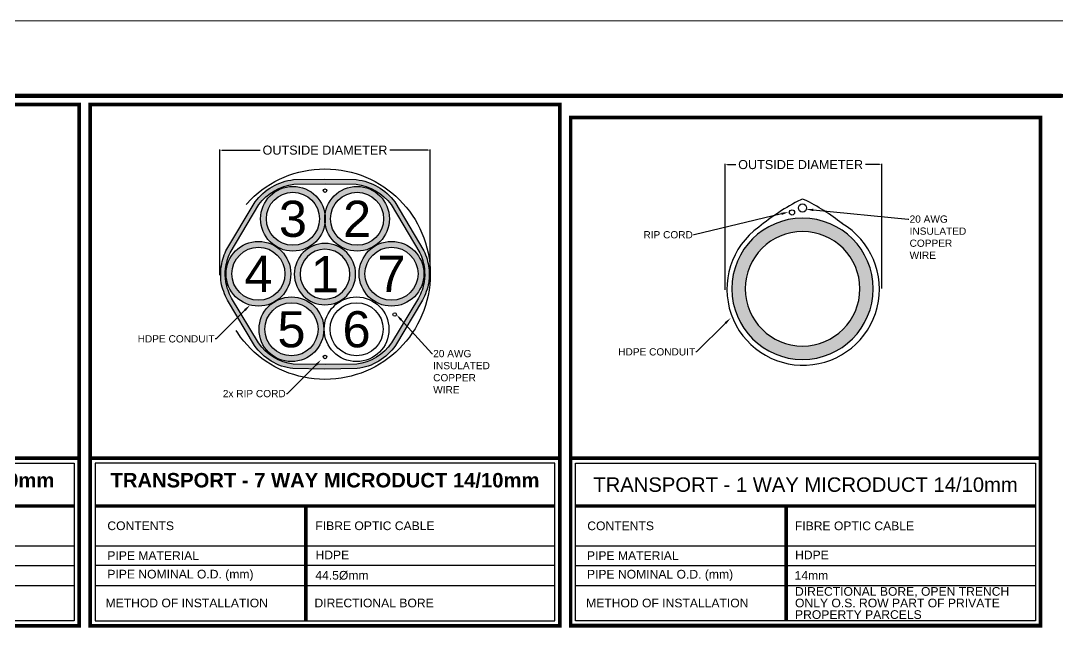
# Paper-space layout 'A-telMax Details' of a CAD drawing. Header units: metres. Extents: x 0 to 2556, y -256 to 559.
# Drawn here: x 434.2 to 720.8, y 389.9 to 558.8 of the extents above; entities that cross this region are included whole.
import ezdxf
from ezdxf import colors
from ezdxf.entities.mleader import LeaderData, LeaderLine
from ezdxf.enums import TextEntityAlignment as Align
from ezdxf.math import Vec2, Vec3

# ---------------------------------------------------------------- set-up
doc = ezdxf.new("R2010")
doc.units = ezdxf.units.M
doc.header["$LTSCALE"] = 10
doc.header["$MEASUREMENT"] = 0
doc.linetypes.add('( Dashed )', pattern=[0.75, 0.5, -0.25])
doc.layers.add('Details Drawings', color=7, linetype='Continuous')
doc.layers.add('VIEWPORT', color=1, linetype='Continuous', lineweight=0, plot=False)
doc.styles.add('ARIAL', font='arial.ttf')
doc.styles.get("Standard").update_dxf_attribs({"font": 'arial.ttf'})
doc.dimstyles.new('VIANET- 1 TO 500', dxfattribs={"dimtxt": 1, "dimasz": 0.6, "dimexe": 0.18, "dimexo": 0.06, "dimgap": 0.3, "dimtad": 0, "dimdec": 1, "dimzin": 0, "dimdsep": 46, "dimtxsty": 'Standard', "dimcen": 0.09, "dimadec": 0, "dimazin": 0, "dimtfac": 1, "dimtdec": 1, "dimtofl": 0, "dimtmove": 0, "dimatfit": 0, "dimfxl": 0.2, "dimtfill": 1, "dimtolj": 1, "dimtzin": 0, "dimarcsym": 0})

# ---------------------------------------------------------------- blocks, each defined once
blk = doc.blocks.new('*D24')
at = {"color": 0, "lineweight": -2, "transparency": 16777216}
for p, q in [((42.97, 580.39), (42.97, 615.1)), ((101.18, 580.68), (101.18, 615.1))]:
    blk.add_line(p, q, dxfattribs=at)
at = {"color": 0, "linetype": 'Continuous', "lineweight": -2, "transparency": 16777216}
for p, q in [((43.57, 614.92), (54.61, 614.92)), ((100.58, 614.92), (89.54, 614.92))]:
    blk.add_line(p, q, dxfattribs=at)
at = {"color": 0, "transparency": 16777216}
for points in [[(43.57, 615.02), (43.57, 614.82), (42.97, 614.92)], [(100.58, 615.02), (100.58, 614.82), (101.18, 614.92)]]:
    blk.add_solid(points, dxfattribs=at)
at = {"layer": 'Defpoints', "color": 0, "transparency": 16777216}
for p in [(101.18, 614.92), (42.97, 580.33), (101.18, 580.62)]:
    blk.add_point(p, dxfattribs=at)
at = {"color": 0, "transparency": 16777216, "insert": (72.07, 614.92), "char_height": 2.5, "attachment_point": 5, "bg_fill": 3, "box_fill_scale": 1.25, "bg_fill_color": 256, "bg_fill_true_color": 13158600, "bg_fill_transparency": 0}
blk.add_mtext('\\A1;OUTSIDE DIAMETER', dxfattribs=at)
blk = doc.blocks.new('*D31')
at = {"color": 0, "lineweight": -2, "transparency": 16777216}
for p, q in [((35.84, 97.03), (35.84, 131.74)), ((94.05, 97.33), (94.05, 131.74))]:
    blk.add_line(p, q, dxfattribs=at)
at = {"color": 0, "linetype": 'Continuous', "lineweight": -2, "transparency": 16777216}
for p, q in [((36.44, 131.56), (47.48, 131.56)), ((93.45, 131.56), (82.41, 131.56))]:
    blk.add_line(p, q, dxfattribs=at)
at = {"color": 0, "transparency": 16777216}
for points in [[(36.44, 131.66), (36.44, 131.46), (35.84, 131.56)], [(93.45, 131.66), (93.45, 131.46), (94.05, 131.56)]]:
    blk.add_solid(points, dxfattribs=at)
at = {"layer": 'Defpoints', "color": 0, "transparency": 16777216}
for p in [(94.05, 131.56), (35.84, 96.97), (94.05, 97.27)]:
    blk.add_point(p, dxfattribs=at)
at = {"color": 0, "transparency": 16777216, "insert": (64.94, 131.56), "char_height": 2.5, "attachment_point": 5, "bg_fill": 3, "box_fill_scale": 1.25, "bg_fill_color": 256, "bg_fill_true_color": 13158600, "bg_fill_transparency": 0}
blk.add_mtext('\\A1;OUTSIDE DIAMETER', dxfattribs=at)
blk = doc.blocks.new('*D20')
at = {"color": 0, "lineweight": -2, "transparency": 16777216}
for p, q in [((559.53, 483.35), (559.53, 518.15)), ((602.78, 483.73), (602.78, 518.15))]:
    blk.add_line(p, q, dxfattribs=at)
at = {"color": 0, "linetype": 'Continuous', "lineweight": -2, "transparency": 16777216}
for p, q in [((560.13, 517.97), (562.91, 517.97)), ((602.18, 517.97), (597.83, 517.97))]:
    blk.add_line(p, q, dxfattribs=at)
at = {"color": 0, "transparency": 16777216}
for points in [[(560.13, 518.07), (560.13, 517.87), (559.53, 517.97)], [(602.18, 518.07), (602.18, 517.87), (602.78, 517.97)]]:
    blk.add_solid(points, dxfattribs=at)
at = {"layer": 'Defpoints', "color": 0, "transparency": 16777216}
for p in [(602.78, 517.97), (559.53, 483.29), (602.78, 483.67)]:
    blk.add_point(p, dxfattribs=at)
at = {"color": 0, "transparency": 16777216, "insert": (580.37, 517.97), "char_height": 2.5, "attachment_point": 5, "bg_fill": 3, "box_fill_scale": 1.25, "bg_fill_color": 256, "bg_fill_true_color": 13158600, "bg_fill_transparency": 0}
blk.add_mtext('\\A1;OUTSIDE DIAMETER', dxfattribs=at)
blk = doc.blocks.new('*U270')
at = {"color": 7, "const_width": 1.21}
blk.add_lwpolyline([(722.05, 538.03), (21.5, 538.03), (21.5, 20.78), (842.1, 20.78), (842.1, 538.03)], dxfattribs=at)
at = {"color": 7, "const_width": 1}
blk.add_lwpolyline([(21.5, 538.03), (842.1, 538.03), (842.1, 20.78), (21.5, 20.78)], close=True, dxfattribs=at)
at = {"layer": 'VIEWPORT'}
blk.add_lwpolyline([(0, 558.8), (863.6, 558.8), (863.6, 0), (0, 0)], close=True, dxfattribs=at)
at = {"color": 7, "ltscale": 3}
for tag, p in [('KS', (737.05, 94.58)), ('ASBUILT_DATE', (797.08, 93.98)), ('DRAWN_BY', (737.05, 87.5)), ('DESIGNED_BY', (737.05, 80.54)), ('DESIGN_SCALE', (797.08, 74.11))]:
    blk.add_attdef(tag, text='', height=2, dxfattribs=at).set_placement(p, align=Align.TOP_LEFT)
blk = doc.blocks.new('d7WayTransport')
blk.add_wipeout([(0, 144.17), (0, 0), (129.89, 0), (129.89, 144.17)])
h = blk.add_hatch(color=30)
h.dxf.hatch_style = 1
h.paths.add_polyline_path([(73.6, 123.42), (64.78, 123.52), (56.28, 123.42, 0.208709), (45.64, 117.23), (37.57, 103.74, 0.06586), (36.18, 98.95, 0.046537), (36.23, 94.99, 0.072732), (37.99, 90.03), (40.81, 85.33), (41.73, 86.25), (39.09, 90.65, -0.071394), (37.48, 95.18, -0.04528), (37.43, 98.81, -0.064144), (38.69, 103.17), (46.68, 116.53, -0.206471), (56.37, 122.16), (65.09, 122.26), (73.52, 122.16, -0.206471), (83.2, 116.53), (91.19, 103.17, -0.064144), (92.45, 98.81, -0.04528), (92.41, 95.18, -0.071394), (90.8, 90.65), (86.72, 83.85), (87.6, 82.88), (91.9, 90.03, 0.072732), (93.65, 94.99, 0.046537), (93.7, 98.95, 0.06586), (92.31, 103.74), (84.25, 117.23, 0.208709)])
h = blk.add_hatch(color=102)
h.dxf.hatch_style = 1
h.paths.add_polyline_path([(47.13, 112.58, 0.933806), (64.94, 111.36, -0.03423), (64.86, 112.58, -0.03423), (64.94, 113.8, 0.933806)])
h.paths.add_polyline_path([(63.42, 112.58, -1), (48.74, 112.58, -1)], flags=16)
h = blk.add_hatch(color=30)
h.dxf.hatch_style = 1
h.paths.add_polyline_path([(82.75, 112.58, 0.933806), (64.94, 113.8, -0.03423), (65.03, 112.58, -0.03423), (64.94, 111.36, 0.933806)])
h.paths.add_polyline_path([(66.47, 112.58, -1), (81.14, 112.58, -1)], flags=16)
h = blk.add_hatch(color=25)
h.dxf.hatch_style = 1
h.paths.add_polyline_path([(37.59, 97.37, 1), (55.49, 97.37, 1)])
h.paths.add_polyline_path([(53.88, 97.37, -1), (39.21, 97.37, -1)], flags=16)
h = blk.add_hatch(color=240)
h.dxf.hatch_style = 1
h.paths.add_polyline_path([(74.4, 97.37, 1), (92.29, 97.37, 1)])
h.paths.add_polyline_path([(90.68, 97.37, -1), (76.01, 97.37, -1)], flags=16)
h = blk.add_hatch(color=180)
h.dxf.hatch_style = 1
h.paths.add_polyline_path([(64.94, 105.75, 1), (64.94, 88.79, 1)])
h.paths.add_polyline_path([(64.94, 90.39, -1), (64.94, 104.15, -1)], flags=16)
h = blk.add_hatch(color=8)
h.dxf.hatch_style = 1
h.paths.add_polyline_path([(51.62, 90.01, -0.033766), (50.59, 89.39, 0.24645), (46.72, 82.03, 1), (64.62, 82.03, 0.559372)])
h.paths.add_polyline_path([(63.01, 82.03, -1), (48.33, 82.03, -1)], flags=16)
h = blk.add_hatch(color=30)
h.dxf.hatch_style = 1
h.paths.add_polyline_path([(84.41, 77.55), (87.6, 82.88), (86.72, 83.85), (83.35, 78.23, -0.213242), (73.72, 72.39), (65.09, 72.27), (56.17, 72.39, -0.213242), (46.54, 78.23), (41.73, 86.25), (40.81, 85.33), (45.48, 77.55, 0.215204), (56.08, 71.14), (64.78, 71.02), (73.8, 71.14, 0.215204)])
at = {"flags": 128}
for points in [[(64.78, 71.02), (56.08, 71.14, -0.215204), (45.48, 77.55), (37.99, 90.03, -0.072732), (36.23, 94.99, -0.046537), (36.18, 98.95, -0.06586), (37.57, 103.74), (45.64, 117.23, -0.208709), (56.28, 123.42), (64.78, 123.52), (73.6, 123.42, -0.208709), (84.25, 117.23), (92.31, 103.74, -0.06586), (93.7, 98.95, -0.046537), (93.65, 94.99, -0.072732), (91.9, 90.03), (84.41, 77.55, -0.215204), (73.8, 71.14)], [(65.09, 72.27), (56.17, 72.39, -0.213242), (46.54, 78.23), (39.09, 90.65, -0.071394), (37.48, 95.18, -0.04528), (37.43, 98.81, -0.064144), (38.69, 103.17), (46.68, 116.53, -0.206471), (56.37, 122.16), (65.09, 122.26), (73.52, 122.16, -0.206471), (83.2, 116.53), (91.19, 103.17, -0.064144), (92.45, 98.81, -0.04528), (92.41, 95.18, -0.071394), (90.8, 90.65), (83.35, 78.23, -0.213242), (73.72, 72.39)]]:
    blk.add_lwpolyline(points, format="xyb", close=True, dxfattribs=at)
for points in [[(64.94, 88.79, 1), (64.94, 105.75, 1)], [(64.94, 90.39, 1), (64.94, 104.15, 1)]]:
    blk.add_lwpolyline(points, format="xyb", close=True)
at = {"const_width": 1, "flags": 128}
for points in [[(129.89, 46.35), (0, 46.35)], [(128.51, 33.14), (1.37, 33.14)], [(59.62, 33.14), (59.62, 1.43)]]:
    blk.add_lwpolyline(points, dxfattribs=at)
blk.add_lwpolyline([(128.51, 44.98), (1.37, 44.98), (1.37, 1.43), (128.51, 1.43)], close=True)
for points in [[(1.37, 22.17), (128.51, 22.17)], [(128.51, 16.69), (1.37, 16.69)], [(1.37, 11.2), (128.51, 11.2)]]:
    blk.add_lwpolyline(points)
at = {"linetype": '( Dashed )', "ltscale": 15}
blk.add_circle((64.94, 97.27), 29.11, dxfattribs=at)
for centre, radius in [((56.08, 112.58), 8.95), ((73.81, 112.58), 8.95), ((56.08, 112.58), 7.34), ((73.81, 112.58), 7.34), ((46.54, 97.37), 8.95), ((83.34, 97.37), 8.95), ((46.54, 97.37), 7.34), ((83.34, 97.37), 7.34), ((55.67, 82.03), 8.95), ((55.67, 82.03), 7.34), ((73.67, 82.03), 8.95), ((73.67, 82.03), 7.34), ((84.21, 86.1), 0.489), ((64.94, 74.36), 0.489)]:
    blk.add_circle(centre, radius)
at = {"ltscale": 1.5, "style": 'ARIAL'}
for s, p in [('5', (55.67, 82.03)), ('6', (73.67, 82.03))]:
    blk.add_text(s, height=10, dxfattribs=at).set_placement(p, align=Align.MIDDLE_CENTER)
at = {"insert": (64.94, 40.22), "char_height": 4, "attachment_point": 5}
blk.add_mtext_dynamic_manual_height_columns('{\\fArial|b1|i0|c0|p34;TRANSPORT - 7 WAY MICRODUCT 14/10mm}', width=159.6979, gutter_width=6.25, heights=[0], dxfattribs=at)
at = {"char_height": 2.4, "attachment_point": 4}
for s, insert, width in [('CONTENTS', (4.76, 27.66), 112.0262), ('{\\C7;FIBRE OPTIC CABLE }', (62.27, 27.66), 59.7966), ('PIPE MATERIAL', (4.76, 19.43), 112.0262), ('HDPE', (62.32, 19.6), 65.4687), ('PIPE NOMINAL O.D. (mm)', (4.76, 13.94), 112.0262), ('44.5%%Cmm', (62.27, 13.94), 112.0262), ('METHOD OF INSTALLATION', (4.27, 6.31), 112.0262), ('DIRECTIONAL BORE', (62.03, 6.31), 63.999)]:
    blk.add_mtext(s, dxfattribs=dict(at, insert=insert, width=width))
ml = blk.add_multileader_mtext('Standard')
ml.set_content('HDPE CONDUIT', color=256)
ml.set_leader_properties()
ml.build(insert=Vec2(0, 0))
ml.multileader.update_dxf_attribs({"dogleg_length": 0.25, "arrow_head_size": 2})
ctx = ml.context
ctx.base_point, ctx.char_height, ctx.arrow_head_size, ctx.landing_gap_size, ctx.plane_origin = Vec3(13.23, 79.36), 2, 2, 0.2, Vec3(44.22, 88.73)
ctx.text_align_type = 2
notes = []
notes.append((ctx, [(0, (1, 1, 0), (34.81, 79.36), (-1, 0), 0.2, [(0, [(44.22, 88.73)], 0, [])])]))
ctx.mtext.insert, ctx.mtext.alignment, ctx.mtext.flow_direction = Vec3(34.41, 80.38), 3, 5
ml = blk.add_multileader_mtext('Standard')
ml.set_content('20 AWG INSULATED COPPER WIRE', color=256)
ml.set_leader_properties()
ml.build(insert=Vec2(0, 0))
ml.multileader.update_dxf_attribs({"dogleg_length": 0.25, "arrow_head_size": 2})
ctx = ml.context
ctx.base_point, ctx.char_height, ctx.arrow_head_size, ctx.landing_gap_size, ctx.plane_origin = Vec3(94.66, 75.3), 2, 2, 0.2, Vec3(114.15, 84.67)
notes.append((ctx, [(1, (1, 1, 0), (94.46, 75.3), (1, 0), 0.2, [(0, [(84.69, 86.08)], 0, [])])]))
ctx.mtext.insert, ctx.mtext.width, ctx.mtext.flow_direction = Vec3(94.86, 76.3), 15.4491, 5
ml = blk.add_multileader_mtext('Standard')
ml.set_content('2x RIP CORD', color=256)
ml.set_leader_properties()
ml.build(insert=Vec2(0, 0))
ml.multileader.update_dxf_attribs({"dogleg_length": 0.25, "arrow_head_size": 2})
ctx = ml.context
ctx.base_point, ctx.char_height, ctx.arrow_head_size, ctx.landing_gap_size, ctx.plane_origin = Vec3(36.72, 64.21), 2, 2, 0.2, Vec3(63.88, 73.58)
ctx.text_align_type = 2
notes.append((ctx, [(0, (1, 1, 0), (54.47, 64.21), (-1, 0), 0.2, [(0, [(63.88, 73.58)], 0, [])])]))
ctx.mtext.insert, ctx.mtext.alignment, ctx.mtext.flow_direction = Vec3(54.07, 65.23), 3, 5
for ctx, leaders in notes:
    for number, flags, end, landing, length, lines in leaders:
        leader = LeaderData()
        leader.index, (leader.has_last_leader_line, leader.has_dogleg_vector, leader.attachment_direction) = number, flags
        leader.last_leader_point, leader.dogleg_vector, leader.dogleg_length = Vec3(end), Vec3(landing), length
        for number, points, colour, breaks in lines:
            line = LeaderLine()
            line.index, line.vertices, line.color, line.breaks = number, Vec3.list(points), colors.encode_raw_color(colour), breaks
            leader.lines.append(line)
        ctx.leaders.append(leader)
dim = blk.add_linear_dim(base=(94.05, 131.56), p1=(35.84, 96.97), p2=(94.05, 97.27), text='OUTSIDE DIAMETER', dimstyle='VIANET- 1 TO 500', override={"dimtxt": 2.5, "dimpost": 'm'})
dim.commit()
dim.dimension.update_dxf_attribs({"geometry": '*D24', "text_midpoint": (64.94, 131.56), "dimtype": 128, "insert": (-7.13, -483.36)})
at = {"const_width": 1, "flags": 128}
blk.add_lwpolyline([(129.89, 144.17), (0, 144.17), (0, 0), (129.89, 0)], close=True, dxfattribs=at)
blk.add_circle((64.94, 120.38), 0.489)
at = {"ltscale": 1.5, "style": 'ARIAL'}
for s, p in [('3', (56.08, 112.58)), ('2', (73.81, 112.58)), ('4', (46.54, 97.37)), ('1', (64.94, 97.27)), ('7', (83.34, 97.37))]:
    blk.add_text(s, height=10, dxfattribs=at).set_placement(p, align=Align.MIDDLE_CENTER)
blk = doc.blocks.new('d7WayFiberRing')
blk.add_wipeout([(0, 144.17), (129.89, 144.17), (129.89, 0), (0, 0)])
h = blk.add_hatch(color=8)
h.dxf.hatch_style = 1
h.paths.add_polyline_path([(51.62, 90.01, -0.033766), (50.59, 89.39, 0.24645), (46.72, 82.03, 1), (64.62, 82.03, 0.559372)])
h.paths.add_polyline_path([(63.01, 82.03, -1), (48.33, 82.03, -1)], flags=16)
h = blk.add_hatch(color=30)
h.dxf.hatch_style = 1
h.paths.add_polyline_path([(84.41, 77.55), (87.6, 82.88), (86.72, 83.85), (83.35, 78.23, -0.213242), (73.72, 72.39), (65.09, 72.27), (56.17, 72.39, -0.213242), (46.54, 78.23), (41.73, 86.25), (40.81, 85.33), (45.48, 77.55, 0.215204), (56.08, 71.14), (64.78, 71.02), (73.8, 71.14, 0.215204)])
at = {"const_width": 1, "flags": 128}
blk.add_lwpolyline([(0, 144.17), (129.89, 144.17), (129.89, 0), (0, 0)], close=True, dxfattribs=at)
at = {"flags": 128}
for points in [[(64.78, 71.02), (56.08, 71.14, -0.215204), (45.48, 77.55), (37.99, 90.03, -0.072732), (36.23, 94.99, -0.046537), (36.18, 98.95, -0.06586), (37.57, 103.74), (45.64, 117.23, -0.208709), (56.28, 123.42), (64.78, 123.52), (73.6, 123.42, -0.208709), (84.25, 117.23), (92.31, 103.74, -0.06586), (93.7, 98.95, -0.046537), (93.65, 94.99, -0.072732), (91.9, 90.03), (84.41, 77.55, -0.215204), (73.8, 71.14)], [(65.09, 72.27), (56.17, 72.39, -0.213242), (46.54, 78.23), (39.09, 90.65, -0.071394), (37.48, 95.18, -0.04528), (37.43, 98.81, -0.064144), (38.69, 103.17), (46.68, 116.53, -0.206471), (56.37, 122.16), (65.09, 122.26), (73.52, 122.16, -0.206471), (83.2, 116.53), (91.19, 103.17, -0.064144), (92.45, 98.81, -0.04528), (92.41, 95.18, -0.071394), (90.8, 90.65), (83.35, 78.23, -0.213242), (73.72, 72.39)]]:
    blk.add_lwpolyline(points, format="xyb", close=True, dxfattribs=at)
for points in [[(64.94, 88.79, 1), (64.94, 105.75, 1)], [(64.94, 90.39, 1), (64.94, 104.15, 1)]]:
    blk.add_lwpolyline(points, format="xyb", close=True)
at = {"const_width": 1, "flags": 128}
for points in [[(0, 46.35), (129.89, 46.35)], [(1.37, 33.14), (128.51, 33.14)], [(59.62, 33.14), (59.62, 1.43)]]:
    blk.add_lwpolyline(points, dxfattribs=at)
at = {"flags": 128}
blk.add_lwpolyline([(1.37, 44.98), (128.51, 44.98), (128.51, 1.43), (1.37, 1.43)], close=True, dxfattribs=at)
for points in [[(1.37, 22.17), (128.51, 22.17)], [(1.37, 16.69), (128.51, 16.69)], [(1.37, 11.2), (128.51, 11.2)]]:
    blk.add_lwpolyline(points, dxfattribs=at)
at = {"linetype": '( Dashed )', "ltscale": 15}
blk.add_circle((64.94, 97.27), 29.11, dxfattribs=at)
for centre, radius in [((56.08, 112.58), 8.95), ((64.94, 120.38), 0.489), ((73.81, 112.58), 8.95), ((56.08, 112.58), 7.34), ((73.81, 112.58), 7.34), ((46.54, 97.37), 8.95), ((83.34, 97.37), 8.95), ((46.54, 97.37), 7.34), ((83.34, 97.37), 7.34), ((55.67, 82.03), 8.95), ((55.67, 82.03), 7.34), ((73.67, 82.03), 8.95), ((73.67, 82.03), 8.95), ((73.67, 82.03), 7.34), ((73.67, 82.03), 7.34), ((84.21, 86.1), 0.489), ((64.94, 74.36), 0.489)]:
    blk.add_circle(centre, radius)
at = {"ltscale": 1.5, "style": 'ARIAL'}
for s, p in [('5', (55.67, 82.03)), ('6', (73.67, 82.03))]:
    blk.add_text(s, height=10, dxfattribs=at).set_placement(p, align=Align.MIDDLE_CENTER)
at = {"insert": (64.94, 40.22), "char_height": 4, "attachment_point": 5}
blk.add_mtext_dynamic_manual_height_columns('{\\fArial|b1|i0|c0|p34;FIBER RING - 7 WAY MICRODUCT 14/10mm}', width=159.6979, gutter_width=6.25, heights=[0], dxfattribs=at)
at = {"char_height": 2.4, "attachment_point": 4}
for s, insert, width in [('CONTENTS', (4.76, 27.66), 112.0262), ('{\\C7;FIBRE OPTIC CABLE }', (62.27, 27.66), 59.7966), ('PIPE MATERIAL', (4.76, 19.43), 112.0262), ('HDPE', (62.32, 19.6), 65.4687), ('PIPE NOMINAL O.D. (mm)', (4.76, 13.94), 112.0262), ('44.5%%Cmm', (62.27, 13.94), 112.0262), ('METHOD OF INSTALLATION', (4.27, 6.31), 112.0262), ('DIRECTIONAL BORE', (62.03, 6.31), 63.999)]:
    blk.add_mtext(s, dxfattribs=dict(at, insert=insert, width=width))
ml = blk.add_multileader_mtext('Standard')
ml.set_content('HDPE CONDUIT', color=256)
ml.set_leader_properties()
ml.build(insert=Vec2(0, 0))
ml.multileader.update_dxf_attribs({"dogleg_length": 0.25, "arrow_head_size": 2})
ctx = ml.context
ctx.base_point, ctx.char_height, ctx.arrow_head_size, ctx.landing_gap_size, ctx.plane_origin = Vec3(13.23, 79.36), 2, 2, 0.2, Vec3(44.22, 88.73)
ctx.text_align_type = 2
notes = []
notes.append((ctx, [(0, (1, 1, 0), (34.81, 79.36), (-1, 0), 0.2, [(0, [(44.22, 88.73)], 0, [])])]))
ctx.mtext.insert, ctx.mtext.alignment, ctx.mtext.flow_direction = Vec3(34.41, 80.38), 3, 5
ml = blk.add_multileader_mtext('Standard')
ml.set_content('20 AWG INSULATED COPPER WIRE', color=256)
ml.set_leader_properties()
ml.build(insert=Vec2(0, 0))
ml.multileader.update_dxf_attribs({"dogleg_length": 0.25, "arrow_head_size": 2})
ctx = ml.context
ctx.base_point, ctx.char_height, ctx.arrow_head_size, ctx.landing_gap_size, ctx.plane_origin = Vec3(94.66, 75.3), 2, 2, 0.2, Vec3(114.15, 84.67)
notes.append((ctx, [(1, (1, 1, 0), (94.46, 75.3), (1, 0), 0.2, [(0, [(84.69, 86.08)], 0, [])])]))
ctx.mtext.insert, ctx.mtext.width, ctx.mtext.flow_direction = Vec3(94.86, 76.3), 15.4491, 5
ml = blk.add_multileader_mtext('Standard')
ml.set_content('2x RIP CORD', color=256)
ml.set_leader_properties()
ml.build(insert=Vec2(0, 0))
ml.multileader.update_dxf_attribs({"dogleg_length": 0.25, "arrow_head_size": 2})
ctx = ml.context
ctx.base_point, ctx.char_height, ctx.arrow_head_size, ctx.landing_gap_size, ctx.plane_origin = Vec3(36.72, 64.21), 2, 2, 0.2, Vec3(63.88, 73.58)
ctx.text_align_type = 2
notes.append((ctx, [(0, (1, 1, 0), (54.47, 64.21), (-1, 0), 0.2, [(0, [(63.88, 73.58)], 0, [])])]))
ctx.mtext.insert, ctx.mtext.alignment, ctx.mtext.flow_direction = Vec3(54.07, 65.23), 3, 5
for ctx, leaders in notes:
    for number, flags, end, landing, length, lines in leaders:
        leader = LeaderData()
        leader.index, (leader.has_last_leader_line, leader.has_dogleg_vector, leader.attachment_direction) = number, flags
        leader.last_leader_point, leader.dogleg_vector, leader.dogleg_length = Vec3(end), Vec3(landing), length
        for number, points, colour, breaks in lines:
            line = LeaderLine()
            line.index, line.vertices, line.color, line.breaks = number, Vec3.list(points), colors.encode_raw_color(colour), breaks
            leader.lines.append(line)
        ctx.leaders.append(leader)
dim = blk.add_linear_dim(base=(94.05, 131.56), p1=(35.84, 96.97), p2=(94.05, 97.27), text='OUTSIDE DIAMETER', dimstyle='VIANET- 1 TO 500', override={"dimtxt": 2.5, "dimpost": 'm'})
dim.commit()
dim.dimension.update_dxf_attribs({"geometry": '*D31', "text_midpoint": (64.94, 131.56), "dimtype": 160})
h = blk.add_hatch(color=30)
h.dxf.hatch_style = 1
h.paths.add_polyline_path([(73.6, 123.42), (64.78, 123.52), (56.28, 123.42, 0.208709), (45.64, 117.23), (37.57, 103.74, 0.06586), (36.18, 98.95, 0.046537), (36.23, 94.99, 0.072732), (37.99, 90.03), (40.81, 85.33), (41.73, 86.25), (39.09, 90.65, -0.071394), (37.48, 95.18, -0.04528), (37.43, 98.81, -0.064144), (38.69, 103.17), (46.68, 116.53, -0.206471), (56.37, 122.16), (65.09, 122.26), (73.52, 122.16, -0.206471), (83.2, 116.53), (91.19, 103.17, -0.064144), (92.45, 98.81, -0.04528), (92.41, 95.18, -0.071394), (90.8, 90.65), (86.72, 83.85), (87.6, 82.88), (91.9, 90.03, 0.072732), (93.65, 94.99, 0.046537), (93.7, 98.95, 0.06586), (92.31, 103.74), (84.25, 117.23, 0.208709)])
h = blk.add_hatch(color=102)
h.dxf.hatch_style = 1
h.paths.add_polyline_path([(47.13, 112.58, 0.933806), (64.94, 111.36, -0.03423), (64.86, 112.58, -0.03423), (64.94, 113.8, 0.933806)])
h.paths.add_polyline_path([(63.42, 112.58, -1), (48.74, 112.58, -1)], flags=16)
h = blk.add_hatch(color=30)
h.dxf.hatch_style = 1
h.paths.add_polyline_path([(82.75, 112.58, 0.933806), (64.94, 113.8, -0.03423), (65.03, 112.58, -0.03423), (64.94, 111.36, 0.933806)])
h.paths.add_polyline_path([(66.47, 112.58, -1), (81.14, 112.58, -1)], flags=16)
h = blk.add_hatch(color=25)
h.dxf.hatch_style = 1
h.paths.add_polyline_path([(37.59, 97.37, 1), (55.49, 97.37, 1)])
h.paths.add_polyline_path([(53.88, 97.37, -1), (39.21, 97.37, -1)], flags=16)
h = blk.add_hatch(color=240)
h.dxf.hatch_style = 1
h.paths.add_polyline_path([(74.4, 97.37, 1), (92.29, 97.37, 1)])
h.paths.add_polyline_path([(90.68, 97.37, -1), (76.01, 97.37, -1)], flags=16)
h = blk.add_hatch(color=180)
h.dxf.hatch_style = 1
h.paths.add_polyline_path([(64.94, 105.75, 1), (64.94, 88.79, 1)])
h.paths.add_polyline_path([(64.94, 90.39, -1), (64.94, 104.15, -1)], flags=16)
for points in [[(64.94, 88.79, 1), (64.94, 105.75, 1)], [(64.94, 90.39, 1), (64.94, 104.15, 1)]]:
    blk.add_lwpolyline(points, format="xyb", close=True)
for centre, radius in [((56.08, 112.58), 8.95), ((73.81, 112.58), 8.95), ((56.08, 112.58), 7.34), ((73.81, 112.58), 7.34), ((46.54, 97.37), 8.95), ((83.34, 97.37), 8.95), ((83.34, 97.37), 7.34)]:
    blk.add_circle(centre, radius)
at = {"ltscale": 1.5, "style": 'ARIAL'}
for s, p in [('3', (56.08, 112.58)), ('2', (73.81, 112.58)), ('4', (46.54, 97.37)), ('1', (64.94, 97.27)), ('7', (83.34, 97.37))]:
    blk.add_text(s, height=10, dxfattribs=at).set_placement(p, align=Align.MIDDLE_CENTER)
blk = doc.blocks.new('1way_duct_dist')
blk.add_wipeout([(0, 140.58), (0, 0.06), (129.89, 0), (129.89, 140.58)])
h = blk.add_hatch(color=30)
h.dxf.hatch_style = 1
h.paths.add_polyline_path([(64.11, 112.75, 1), (64.11, 73.68, 1)])
h.paths.add_polyline_path([(64.11, 77.37, -1), (64.11, 109.06, -1)], flags=16)
at = {"color": 7, "const_width": 1, "flags": 128}
for points in [[(0, 140.58), (129.89, 140.58), (129.89, 0.06), (0, 0.06)], [(0, 46.35), (129.89, 46.35), (129.89, 0), (0, 0)]]:
    blk.add_lwpolyline(points, close=True, dxfattribs=at)
for points in [[(64.11, 73.68, 1), (64.11, 112.75, 1)], [(64.11, 77.37, 1), (64.11, 109.06, 1)]]:
    blk.add_lwpolyline(points, format="xyb", close=True)
at = {"color": 7, "flags": 128}
blk.add_lwpolyline([(1.37, 44.98), (128.51, 44.98), (128.51, 1.43), (1.37, 1.43)], close=True, dxfattribs=at)
at = {"color": 7, "const_width": 1, "flags": 128}
for points in [[(1.37, 33.14), (128.51, 33.14)], [(59.62, 33.14), (59.62, 1.43)]]:
    blk.add_lwpolyline(points, dxfattribs=at)
at = {"color": 7, "flags": 128}
for points in [[(1.37, 22.17), (128.51, 22.17)], [(1.37, 16.69), (128.51, 16.69)], [(1.37, 11.2), (128.51, 11.2)]]:
    blk.add_lwpolyline(points, dxfattribs=at)
at = {"color": 7}
blk.add_text('TRANSPORT - 1 WAY MICRODUCT 14/10mm', height=4, dxfattribs=at).set_placement((64.94, 39.06), align=Align.MIDDLE_CENTER)
for s, p in [('CONTENTS', (4.59, 26.46)), ('FIBRE OPTIC CABLE', (61.99, 26.46)), ('PIPE MATERIAL', (4.5, 18.23)), ('HDPE', (62.05, 18.4)), ('PIPE NOMINAL O.D. (mm)', (4.5, 13.08)), ('14mm', (61.9, 12.75))]:
    blk.add_text(s, height=2.4, dxfattribs=at).set_placement(p)
blk.add_text('METHOD OF INSTALLATION', height=2.4, dxfattribs=at).set_placement((4.27, 6.31), align=Align.MIDDLE_LEFT)
at = {"color": 7, "insert": (62.03, 6.3), "char_height": 2.4, "width": 59.5378, "attachment_point": 4, "line_spacing_factor": 0.8}
blk.add_mtext('DIRECTIONAL BORE, OPEN TRENCH ONLY O.S. ROW PART OF PRIVATE PROPERTY PARCELS', dxfattribs=at)
ml = blk.add_multileader_mtext('Standard')
ml.set_content('HDPE CONDUIT', color=256)
ml.set_leader_properties()
ml.build(insert=Vec2(0, 0))
ml.multileader.update_dxf_attribs({"dogleg_length": 0.25, "arrow_head_size": 2})
ctx = ml.context
ctx.base_point, ctx.char_height, ctx.arrow_head_size, ctx.landing_gap_size, ctx.plane_origin = Vec3(13.23, 75.76), 2, 2, 0.2, Vec3(44.22, 88.73)
ctx.text_align_type = 2
notes = []
notes.append((ctx, [(0, (1, 1, 0), (34.81, 75.76), (-1, 0), 0.2, [(0, [(44.22, 85.13)], 0, [])])]))
ctx.mtext.insert, ctx.mtext.alignment, ctx.mtext.flow_direction = Vec3(34.41, 76.78), 3, 5
for ctx, leaders in notes:
    for number, flags, end, landing, length, lines in leaders:
        leader = LeaderData()
        leader.index, (leader.has_last_leader_line, leader.has_dogleg_vector, leader.attachment_direction) = number, flags
        leader.last_leader_point, leader.dogleg_vector, leader.dogleg_length = Vec3(end), Vec3(landing), length
        for number, points, colour, breaks in lines:
            line = LeaderLine()
            line.index, line.vertices, line.color, line.breaks = number, Vec3.list(points), colors.encode_raw_color(colour), breaks
            leader.lines.append(line)
        ctx.leaders.append(leader)
dim = blk.add_linear_dim(base=(85.99, 127.55), p1=(42.74, 92.88), p2=(85.99, 93.26), text='OUTSIDE DIAMETER', dimstyle='VIANET- 1 TO 500', override={"dimtxt": 2.5, "dimpost": 'm'})
dim.commit()
dim.dimension.update_dxf_attribs({"geometry": '*D20', "text_midpoint": (63.59, 127.55), "dimtype": 128, "insert": (-516.79, -390.41)})
for centre, radius in [((61.2, 114.34), 0.714), ((64.11, 115.57), 1.13)]:
    blk.add_circle(centre, radius)
for centre, radius, start, end in [((94.83, 57.31), 68.13, 117.2899, 128.9737), ((64.12, 116.83), 1.15, 63.3417, 117.0111), ((38.67, 65.17), 58.74, 51.7455, 63.7643), ((64.28, 93.15), 21.08, 125.6743, 59.4789)]:
    blk.add_arc(centre, radius, start, end)
ml = blk.add_multileader_mtext('Standard')
ml.set_content('20 AWG INSULATED COPPER WIRE', color=256)
ml.set_leader_properties()
ml.build(insert=Vec2(0, 0))
ml.multileader.update_dxf_attribs({"dogleg_length": 0.25, "arrow_head_size": 2})
ctx = ml.context
ctx.base_point, ctx.char_height, ctx.arrow_head_size, ctx.landing_gap_size, ctx.plane_origin = Vec3(93.51, 112.5), 2, 2, 0.2, Vec3(114.15, 84.67)
notes = []
notes.append((ctx, [(1, (1, 1, 0), (93.31, 112.5), (1, 0), 0.2, [(0, [(65.09, 115.22)], 0, [])])]))
ctx.mtext.insert, ctx.mtext.width, ctx.mtext.flow_direction = Vec3(93.71, 113.5), 15.4491, 5
ml = blk.add_multileader_mtext('Standard')
ml.set_content('RIP CORD', color=256)
ml.set_leader_properties()
ml.build(insert=Vec2(0, 0))
ml.multileader.update_dxf_attribs({"dogleg_length": 0.25, "arrow_head_size": 2})
ctx = ml.context
ctx.base_point, ctx.char_height, ctx.arrow_head_size, ctx.landing_gap_size, ctx.plane_origin = Vec3(20.28, 108.16), 2, 2, 0.2, Vec3(60.26, 118.03)
ctx.text_align_type = 2
notes.append((ctx, [(0, (1, 1, 0), (34.17, 108.16), (-1, 0), 0.2, [(0, [(60.26, 114.43)], 0, [])])]))
ctx.mtext.insert, ctx.mtext.alignment, ctx.mtext.flow_direction = Vec3(33.77, 109.17), 3, 5
for ctx, leaders in notes:
    for number, flags, end, landing, length, lines in leaders:
        leader = LeaderData()
        leader.index, (leader.has_last_leader_line, leader.has_dogleg_vector, leader.attachment_direction) = number, flags
        leader.last_leader_point, leader.dogleg_vector, leader.dogleg_length = Vec3(end), Vec3(landing), length
        for number, points, colour, breaks in lines:
            line = LeaderLine()
            line.index, line.vertices, line.color, line.breaks = number, Vec3.list(points), colors.encode_raw_color(colour), breaks
            leader.lines.append(line)
        ctx.leaders.append(leader)

psp = doc.layouts.new('A-telMax Details')

# ---------------------------------------------------------------- block references
at = {"layer": 'Details Drawings'}
for name, p in [('d7WayFiberRing', (320.5, 391.44)), ('d7WayTransport', (453.39, 391.44))]:
    psp.add_blockref(name, p, dxfattribs=at)
at = {"layer": 'Details Drawings', "color": 102}
psp.add_blockref('1way_duct_dist', (586.27, 391.44), dxfattribs=at)

# ---------------------------------------------------------------- next in the draw order: block references
at = {"color": 7}
psp.add_blockref('*U270', (0, 0), dxfattribs=at)

doc.saveas('drawing.dxf')
